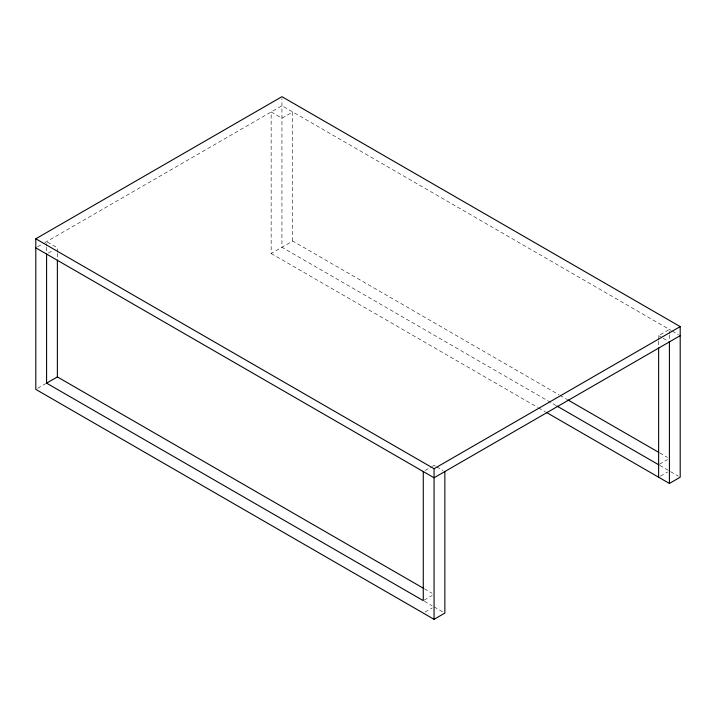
<?xml version="1.0" encoding="UTF-8"?>
<svg xmlns="http://www.w3.org/2000/svg" width="716" height="716" viewBox="0 0 716 716"><rect width="100%" height="100%" fill="white"/><g stroke="black" fill="none" stroke-linecap="round" stroke-linejoin="round"><path stroke-width="0.54" stroke-dasharray="3.58 2.69" d="M37.599 246.805L43.891 243.171M44.786 242.652L281.943 105.735L671.214 330.479M48.384 253.034L52.877 250.439M37.599 388.349L45.69 383.678M292.728 241.05L292.728 111.965L281.943 118.194L271.149 111.965L271.149 253.509L292.728 241.05L559.017 394.793M425.071 470.51L431.363 466.877M432.267 466.358L434.057 465.319L435.856 466.358M658.63 340.127L658.63 335.67L669.415 329.441L669.415 333.898M424.176 600.115L432.267 595.443M659.525 464.237L667.616 459.565M425.071 612.055L432.267 607.902M660.42 476.176L667.616 472.023M672.109 330.998L678.401 334.632M658.63 335.67L662.219 337.746M663.123 338.265L669.415 341.899M559.993 395.357L566.768 399.268M659.731 452.942L667.473 457.417M556.072 405.551L281.943 247.28L281.943 98.692M659.722 465.391L678.401 476.176M271.149 253.509L537.537 407.306M538.513 407.869L545.288 411.781M436.76 466.877L443.052 470.51M424.373 588.821L432.124 593.295M424.373 601.27L432.124 605.745M434.057 606.864L443.052 612.055M669.415 335.007L669.415 340.574M658.63 341.237L658.63 346.804M57.369 252.292L57.369 247.843L46.585 241.614L46.585 246.071M57.369 253.41L57.369 258.968M46.585 247.19L46.585 252.766"/><path stroke-width="1.07" d="M444.851 471.549L444.851 613.093L434.057 619.322L35.8 389.388L35.8 238.786L281.943 96.678L680.2 326.612L680.2 477.214L669.415 483.443L546.254 412.335M46.585 254.073L46.585 383.158L57.369 376.929L423.407 588.257M35.8 238.786L434.057 468.72L680.2 326.612M680.2 335.67L434.057 477.778L35.8 247.843M567.734 399.832L658.765 452.378M556.95 406.053L658.63 464.756M46.585 383.158L423.272 600.635L423.272 471.549M669.415 341.899L669.415 483.443M658.63 347.913L658.63 477.214M434.057 468.72L434.057 619.322M57.369 260.087L57.369 376.929"/></g></svg>
